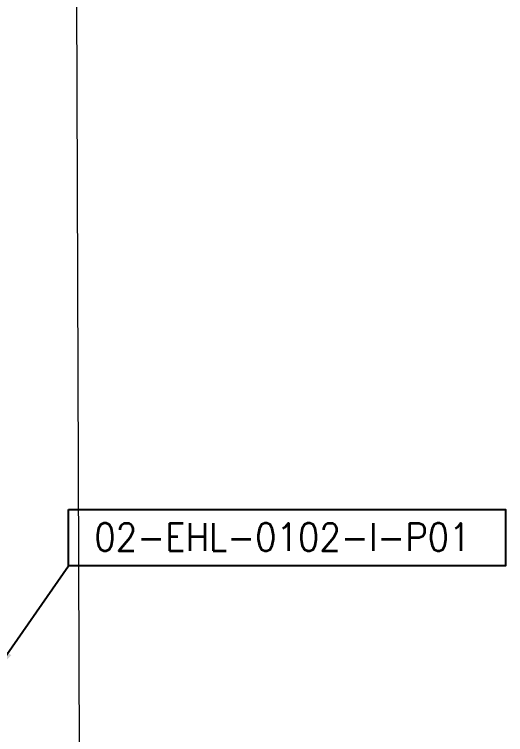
# Model space of a CAD drawing. Header units: inches. Extents: x -430764 to 624329, y 7374 to 217374.
# Drawn here: x -224584 to -205497, y 111871 to 139841 of the extents above; entities that cross this region are included whole.
import ezdxf

# ---------------------------------------------------------------- set-up
doc = ezdxf.new("R2010")
doc.units = ezdxf.units.IN
doc.header["$MEASUREMENT"] = 0
doc.layers.add('_Auto', color=7, linetype='Continuous')
doc.layers.add('Cables', color=7, linetype='Continuous')
doc.layers.add('CABLETRAYLAYOUT-EMBED 2_DWG$0$DwgTemplate', color=7, linetype='Continuous', lineweight=9)
doc.styles.add('HZTXT', font='simplexs.shx', dxfattribs={"width": 0.7, "bigfont": 'hztxt.shx'})
doc.styles.get("Standard").update_dxf_attribs({"font": 'arial.ttf'})
doc.dimstyles.get("Standard").update_dxf_attribs({"dimtxt": 0.18, "dimasz": 0.18, "dimexe": 0.18, "dimexo": 0.0625, "dimgap": 0.09, "dimtad": 0, "dimtih": 1, "dimtoh": 1, "dimdec": 4, "dimzin": 0, "dimdsep": 46, "dimtxsty": 'Standard', "dimcen": 0.09, "dimadec": 0, "dimazin": 0, "dimtfac": 1, "dimtdec": 4, "dimtofl": 0, "dimtmove": 0, "dimatfit": 3, "dimfxl": 1, "dimtolj": 1, "dimtzin": 0, "dimarcsym": 0})

msp = doc.modelspace()

# ---------------------------------------------------------------- linework, layer by layer
at = {"layer": '_Auto', "color": 7, "linetype": 'Continuous'}
msp.add_lwpolyline([(-222478, 120619), (-205497, 120619), (-205497, 118424), (-222478, 118424)], close=True, dxfattribs=at)
at = {"layer": 'CABLETRAYLAYOUT-EMBED 2_DWG$0$DwgTemplate', "color": 252, "linetype": 'Continuous'}
msp.add_line((-222321, 187562), (-221936, 71959), dxfattribs=at)

# ---------------------------------------------------------------- texts
at = {"layer": '_Auto', "color": 7, "style": 'HZTXT', "width": 0.9}
msp.add_text('02-EHL-0102-I-P01', height=1080, dxfattribs=at).set_placement((-221479, 119003))

# ---------------------------------------------------------------- leaders
at = {"layer": 'Cables'}
msp.add_leader([(-225410, 114229), (-222478, 118424)], dimstyle='Standard', override={"dimasz": 1000}, dxfattribs=at)

doc.saveas('drawing.dxf')
